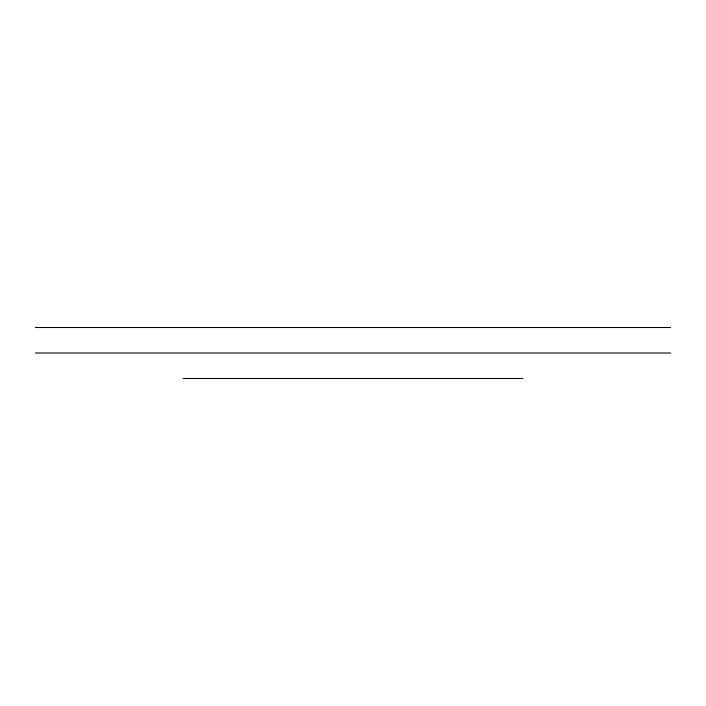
<?xml version="1.0" encoding="UTF-8"?>
<svg xmlns="http://www.w3.org/2000/svg" width="706" height="706" viewBox="0 0 706 706"><rect width="100%" height="100%" fill="white"/><g stroke="black" fill="none" stroke-linecap="round" stroke-linejoin="round"><path stroke-width="1.06" d="M35.3 327.513L670.7 327.513M35.3 353L670.7 353M183.11 378.487L522.89 378.487"/></g></svg>
